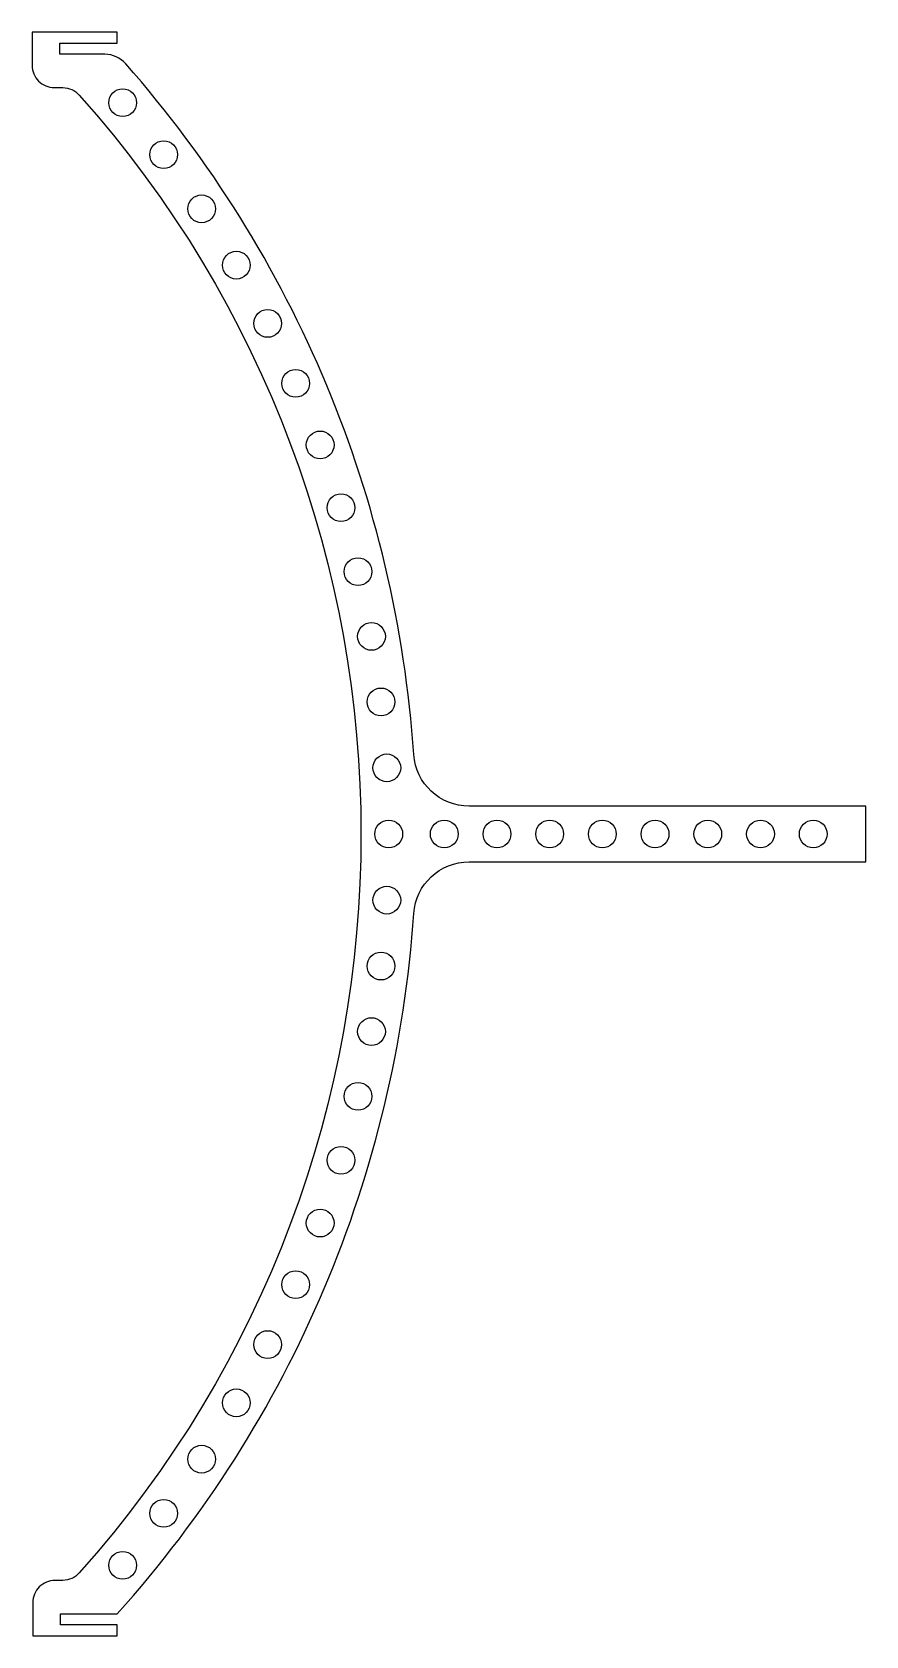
# Model space of a CAD drawing. Extents: x -59 to 92, y -144 to 144.
import ezdxf

# ---------------------------------------------------------------- set-up
doc = ezdxf.new("R2010")
doc.units = 0
doc.layers.get('0').update_dxf_attribs({"linetype": 'CONTINUOUS'})

msp = doc.modelspace()

# ---------------------------------------------------------------- linework, layer by layer
msp.add_lwpolyline([(-41.63, 138.8, 0.215412), (-45.39, 140.5), (-53.5, 140.5), (-53.5, 142.5), (-43.14, 142.5), (-43.14, 144.5), (-58.5, 144.5), (-58.5, 138.5, 0.414214), (-54.5, 134.5), (-52.98, 134.5, -0.21372), (-50, 133.16, -0.381313), (-50, -133.16, -0.21372), (-52.98, -134.5), (-54.37, -134.5, 0.414214), (-58.37, -138.5), (-58.37, -144.5), (-43.14, -144.5), (-43.14, -142.5), (-53.37, -142.5), (-53.37, -140.5), (-43.14, -140.5, 0.16772), (10.29, -14.32, -0.394366), (20.27, -5), (91.78, -5), (91.78, 5), (20.27, 5, -0.394366), (10.29, 14.32, 0.164943)], format="xyb", close=True)
for centre in [(-42.18, 131.77), (-34.78, 122.42), (-27.95, 112.65), (-21.68, 102.5), (-16.03, 92), (-10.99, 81.2), (-6.58, 70.11), (-2.83, 58.79), (0.25, 47.28), (2.67, 35.6), (4.39, 23.8), (5.43, 11.92), (5.78, 0), (15.78, 0), (25.28, 0), (34.78, 0), (44.28, 0), (53.78, 0), (63.28, 0), (72.78, 0), (82.28, 0), (5.43, -11.92), (4.39, -23.8), (2.67, -35.6), (0.25, -47.28), (-2.83, -58.79), (-6.58, -70.11), (-10.99, -81.2), (-16.03, -92), (-21.68, -102.5), (-27.95, -112.65), (-34.78, -122.42), (-42.18, -131.77)]:
    msp.add_circle(centre, 2.5)

doc.saveas('drawing.dxf')
